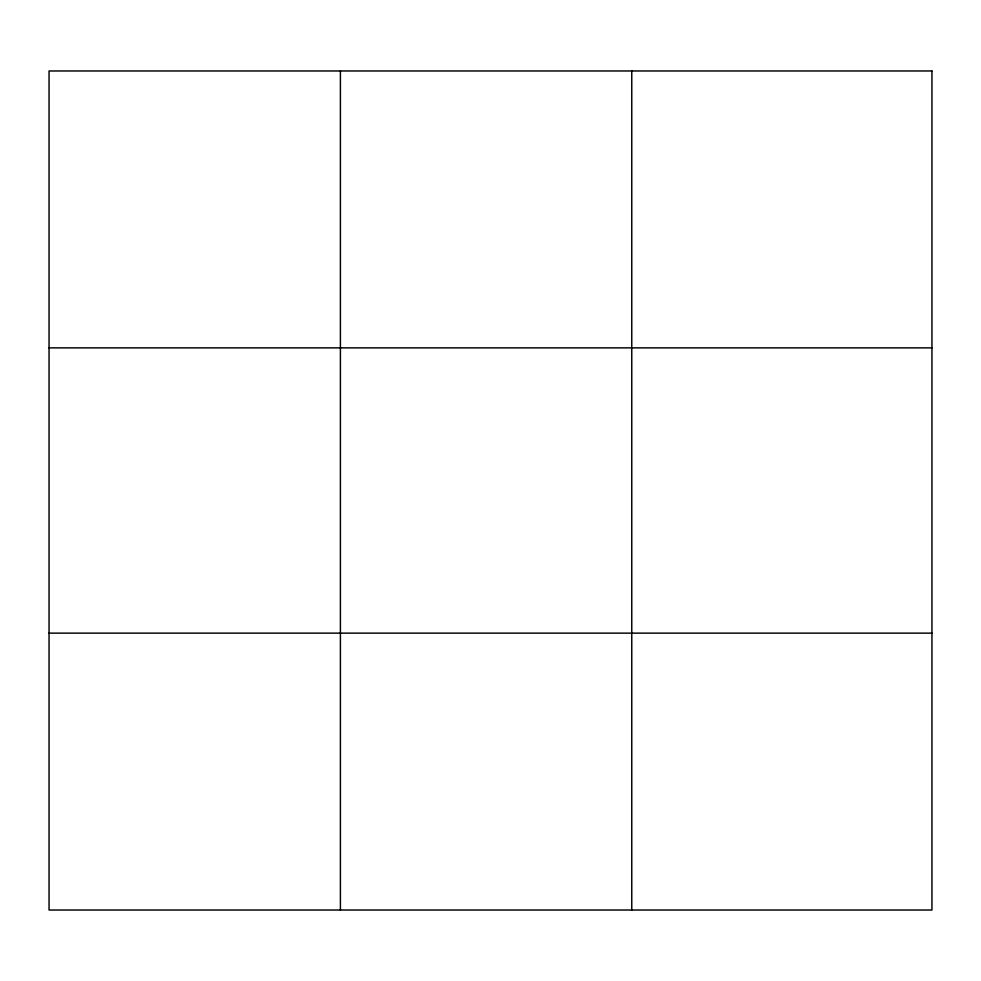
<?xml version="1.0" encoding="UTF-8"?>
<svg xmlns="http://www.w3.org/2000/svg" width="981" height="981" viewBox="0 0 981 981"><rect width="100%" height="100%" fill="white"/><g stroke="black" fill="none" stroke-linecap="round" stroke-linejoin="round"><path stroke-width="1.47" d="M340.407 70.975L340.407 910.025M631.764 70.975L631.764 910.025M49.05 347.863L931.95 347.863M49.05 633.137L931.95 633.137M931.95 70.975L931.95 910.025L49.05 910.025L49.05 70.975L931.95 70.975"/></g></svg>
